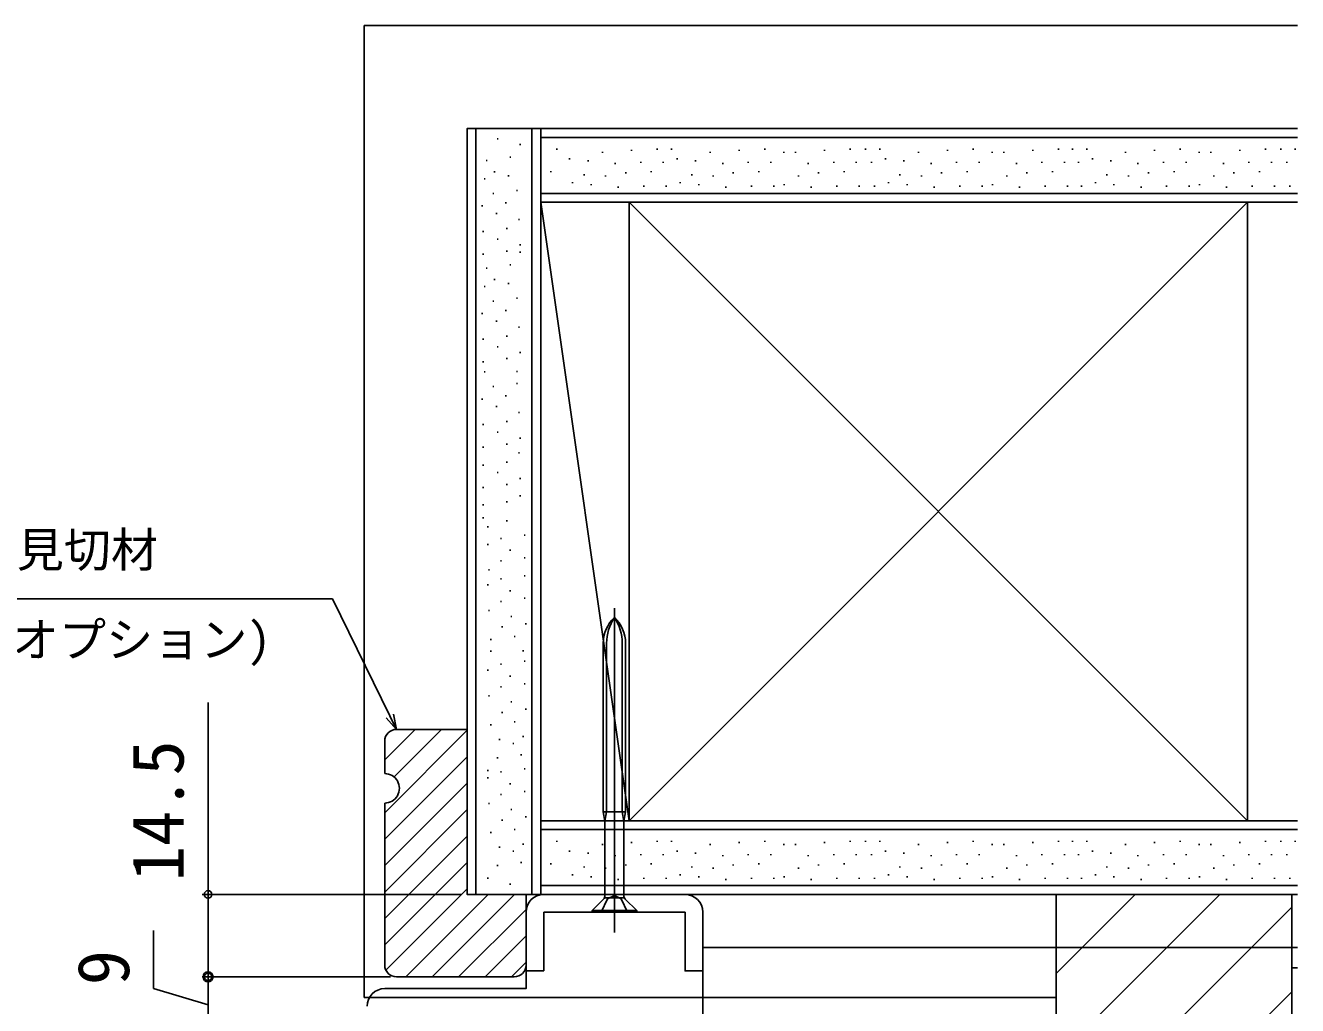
# Model space of a CAD drawing. Units: millimetres, scale not verified. Extents: x -525 to 525, y -804 to 800.
# Drawn here: x 134.9 to 350.9, y 324.2 to 490.6 of the extents above; entities that cross this region are included whole.
import ezdxf
from ezdxf.enums import TextEntityAlignment as Align

# ---------------------------------------------------------------- set-up
doc = ezdxf.new("R2010")
doc.units = ezdxf.units.MM
doc.header["$LTSCALE"] = 4
for name, color, linetype in [('0-2_YKK_11', 7, 'Continuous'), ('0-3_YKK_12', 2, 'Continuous'), ('0-4_YKK_13', 4, 'Continuous'), ('0-5_YKK_D', 6, 'Continuous'), ('0-7_YSS_K', 3, 'Continuous')]:
    doc.layers.add(name, color=color, linetype=linetype)
doc.styles.add('ＭＳ ゴシック', font='')
doc.styles.get('ＭＳ ゴシック').set_extended_font_data('MS Gothic')

msp = doc.modelspace()

# ---------------------------------------------------------------- linework, layer by layer
at = {"layer": '0-2_YKK_11'}
for p, q in [((197.87, 371.087), (209.87, 371.087)), ((195.87, 363.587), (195.87, 369.087)), ((195.87, 358.587), (195.87, 331.087)), ((195.87, 331.087), (195.87, 358.587)), ((217.87, 329.087), (197.87, 329.087))]:
    msp.add_line(p, q, dxfattribs=at)
msp.add_lwpolyline([(209.87, 371.087), (209.87, 343.087), (219.87, 343.087), (219.87, 331.087)], dxfattribs=at)
for centre, radius, start, end in [((197.87, 369.087), 2, 90.00001, 179.99999), ((195.87, 361.087), 2.5, 269.99999, 90.00001), ((197.87, 331.087), 2, 180.00001, 269.99999), ((217.87, 331.087), 2, 270.00001, 359.99999)]:
    msp.add_arc(centre, radius, start, end, dxfattribs=at)
at = {"layer": '0-3_YKK_12'}
for p, q in [((195.87, 365.924), (201.033, 371.087)), ((195.87, 356.944), (209.87, 370.944)), ((197.456, 363.02), (205.523, 371.087)), ((195.87, 352.454), (209.87, 366.454)), ((195.87, 347.964), (209.87, 361.964)), ((195.87, 343.473), (209.87, 357.473)), ((195.87, 338.983), (209.87, 352.983)), ((195.87, 334.493), (209.87, 348.493)), ((196.074, 330.207), (209.87, 344.003)), ((199.444, 329.087), (213.444, 343.087)), ((203.934, 329.087), (217.934, 343.087)), ((208.424, 329.087), (219.87, 340.533)), ((212.915, 329.087), (219.87, 336.043)), ((217.405, 329.087), (219.87, 331.552))]:
    msp.add_line(p, q, dxfattribs=at)
at = {"layer": '0-4_YKK_13'}
for p, q in [((234.87, 391.685), (234.87, 336.625)), ((232.97, 385.706), (232.97, 357.087)), ((233.545, 385.706), (233.545, 357.087)), ((236.195, 385.706), (236.195, 357.087)), ((236.77, 385.706), (236.77, 357.087)), ((236.77, 357.087), (232.97, 357.087)), ((236.483, 355.487), (236.195, 357.087)), ((236.483, 355.487), (236.77, 357.087)), ((233.258, 342.856), (233.258, 355.487)), ((236.483, 342.856), (236.483, 355.487)), ((246.87, 343.087), (222.87, 343.087)), ((233.023, 342.29), (231.07, 340.337)), ((233.725, 342.303), (232.62, 340.087)), ((233.258, 342.524), (236.483, 342.524)), ((233.725, 342.303), (234.87, 342.912)), ((236.015, 342.303), (234.87, 342.912)), ((236.015, 342.303), (237.12, 340.087)), ((236.717, 342.29), (238.67, 340.337)), ((246.87, 340.087), (222.87, 340.087)), ((222.87, 330.087), (222.87, 340.087)), ((231.07, 340.087), (231.07, 340.337)), ((238.67, 340.337), (231.07, 340.337)), ((249.87, 309.587), (249.87, 340.087))]:
    msp.add_line(p, q, dxfattribs=at)
for points in [[(233.545, 357.087), (233.258, 355.487), (232.97, 357.087)], [(222.87, 330.087), (219.87, 330.087), (219.87, 340.087)], [(238.67, 340.337), (238.67, 340.087), (231.07, 340.087)], [(249.87, 330.087), (246.87, 330.087), (246.87, 340.087)], [(219.87, 330.087), (219.87, 327.087), (195.87, 327.087)]]:
    msp.add_lwpolyline(points, dxfattribs=at)
for centre, radius, start, end in [((238.97, 385.706), 6, 133.10467, 180), ((241.449, 385.706), 7.904, 146.3423, 180), ((230.77, 385.706), 6, 0, 46.89533), ((228.291, 385.706), 7.904, 0, 33.6577), ((222.87, 340.087), 3, 90, 180), ((232.458, 342.856), 0.8, 315, 0), ((237.283, 342.856), 0.8, 180, 225), ((246.87, 340.087), 3, 0, 90), ((195.87, 324.087), 3, 90, 180)]:
    msp.add_arc(centre, radius, start, end, dxfattribs=at)
at = {"layer": '0-5_YKK_D'}
for p, q in [((208.87, 343.087), (164.87, 343.087)), ((192.87, 329.087), (164.87, 329.087)), ((196.87, 329.087), (164.87, 329.087)), ((165.87, 319.587), (165.87, 329.087))]:
    msp.add_line(p, q, dxfattribs=at)
for points in [[(197.87, 371.087), (196.746, 373.376), (186.997, 393.236), (85.265, 393.236)], [(165.87, 329.087), (165.87, 343.087), (165.87, 375.637)], [(197.36, 373.677), (197.87, 371.087), (196.133, 373.075)], [(165.87, 324.337), (156.62, 327.112), (156.62, 336.93)]]:
    msp.add_lwpolyline(points, dxfattribs=at)
for centre, radius in [((165.87, 343.087), 0.637), ((165.87, 329.087), 0.85), ((165.87, 329.087), 0.637)]:
    msp.add_circle(centre, radius, dxfattribs=at)
at = {"layer": '0-7_YSS_K'}
for p, q in [((192.37, 325.587), (192.37, 490.587)), ((192.37, 490.587), (350.87, 490.587)), ((211.37, 343.087), (211.37, 473.087)), ((220.87, 343.087), (220.87, 473.087)), ((214.951, 471.366), (215.151, 471.366)), ((222.37, 471.587), (350.87, 471.587)), ((218.764, 470.357), (218.964, 470.357)), ((225.1, 469.481), (225.1, 469.681)), ((232.862, 468.952), (232.862, 469.152)), ((237.796, 469.288), (237.796, 469.488)), ((242.139, 469.481), (242.139, 469.681)), ((244.586, 469.481), (244.586, 469.681)), ((251.137, 468.952), (251.137, 469.152)), ((256.072, 469.288), (256.072, 469.488)), ((260.415, 469.481), (260.415, 469.681)), ((263.632, 468.952), (263.632, 469.152)), ((265.631, 468.952), (265.631, 469.152)), ((270.565, 469.288), (270.565, 469.488)), ((274.909, 469.481), (274.909, 469.681)), ((277.508, 469.481), (277.508, 469.681)), ((279.954, 469.481), (279.954, 469.681)), ((286.506, 468.952), (286.506, 469.152)), ((291.44, 469.288), (291.44, 469.488)), ((295.784, 469.481), (295.784, 469.681)), ((299, 468.952), (299, 469.152)), ((301, 468.952), (301, 469.152)), ((305.934, 469.288), (305.934, 469.488)), ((310.277, 469.481), (310.277, 469.681)), ((312.648, 469.481), (312.648, 469.681)), ((315.094, 469.481), (315.094, 469.681)), ((321.646, 468.952), (321.646, 469.152)), ((326.58, 469.288), (326.58, 469.488)), ((330.923, 469.481), (330.923, 469.681)), ((334.14, 468.952), (334.14, 469.152)), ((336.14, 468.952), (336.14, 469.152)), ((341.074, 469.288), (341.074, 469.488)), ((345.417, 469.481), (345.417, 469.681)), ((348.008, 469.481), (348.008, 469.681)), ((350.454, 469.481), (350.454, 469.681)), ((213.09, 467.68), (213.29, 467.68)), ((217.114, 468.202), (217.314, 468.202)), ((227.255, 467.831), (227.255, 468.031)), ((230.395, 467.494), (230.395, 467.694)), ((234.992, 467.046), (234.992, 467.246)), ((239.336, 467.238), (239.336, 467.438)), ((243.159, 467.238), (243.159, 467.438)), ((245.53, 467.831), (245.53, 468.031)), ((248.67, 467.494), (248.67, 467.694)), ((253.268, 467.046), (253.268, 467.246)), ((257.611, 467.238), (257.611, 467.438)), ((261.434, 467.238), (261.434, 467.438)), ((267.762, 467.046), (267.762, 467.246)), ((272.105, 467.238), (272.105, 467.438)), ((275.928, 467.238), (275.928, 467.438)), ((278.527, 467.238), (278.527, 467.438)), ((280.899, 467.831), (280.899, 468.031)), ((284.039, 467.494), (284.039, 467.694)), ((288.637, 467.046), (288.637, 467.246)), ((292.98, 467.238), (292.98, 467.438)), ((296.803, 467.238), (296.803, 467.438)), ((303.13, 467.046), (303.13, 467.246)), ((307.474, 467.238), (307.474, 467.438)), ((311.297, 467.238), (311.297, 467.438)), ((313.667, 467.238), (313.667, 467.438)), ((316.039, 467.831), (316.039, 468.031)), ((319.179, 467.494), (319.179, 467.694)), ((323.777, 467.046), (323.777, 467.246)), ((328.12, 467.238), (328.12, 467.438)), ((331.943, 467.238), (331.943, 467.438)), ((338.27, 467.046), (338.27, 467.246)), ((342.614, 467.238), (342.614, 467.438)), ((346.436, 467.238), (346.436, 467.438)), ((349.027, 467.238), (349.027, 467.438)), ((212.753, 464.54), (212.953, 464.54)), ((214.422, 465.735), (214.622, 465.735)), ((216.777, 465.062), (216.977, 465.062)), ((224.091, 465.668), (224.091, 465.868)), ((229.722, 465.139), (229.722, 465.339)), ((233.384, 464.928), (233.384, 465.128)), ((236.787, 465.476), (236.787, 465.676)), ((241.13, 465.668), (241.13, 465.868)), ((247.997, 465.139), (247.997, 465.339)), ((251.66, 464.928), (251.66, 465.128)), ((255.062, 465.476), (255.062, 465.676)), ((259.406, 465.668), (259.406, 465.868)), ((266.154, 464.928), (266.154, 465.128)), ((269.556, 465.476), (269.556, 465.676)), ((273.899, 465.668), (273.899, 465.868)), ((283.366, 465.139), (283.366, 465.339)), ((287.029, 464.928), (287.029, 465.128)), ((290.431, 465.476), (290.431, 465.676)), ((294.774, 465.668), (294.774, 465.868)), ((301.522, 464.928), (301.522, 465.128)), ((304.925, 465.476), (304.925, 465.676)), ((309.268, 465.668), (309.268, 465.868)), ((318.506, 465.139), (318.506, 465.339)), ((322.168, 464.928), (322.168, 465.128)), ((325.571, 465.476), (325.571, 465.676)), ((329.914, 465.668), (329.914, 465.868)), ((336.662, 464.928), (336.662, 465.128)), ((340.065, 465.476), (340.065, 465.676)), ((344.408, 465.668), (344.408, 465.868)), ((218.235, 462.595), (218.435, 462.595)), ((227.777, 463.806), (227.777, 464.006)), ((230.917, 463.47), (230.917, 463.67)), ((235.515, 463.021), (235.515, 463.221)), ((239.858, 463.214), (239.858, 463.414)), ((243.681, 463.214), (243.681, 463.414)), ((246.053, 463.806), (246.053, 464.006)), ((249.193, 463.47), (249.193, 463.67)), ((253.791, 463.021), (253.791, 463.221)), ((258.134, 463.214), (258.134, 463.414)), ((261.957, 463.214), (261.957, 463.414)), ((263.686, 463.47), (263.686, 463.67)), ((268.284, 463.021), (268.284, 463.221)), ((272.628, 463.214), (272.628, 463.414)), ((276.451, 463.214), (276.451, 463.414)), ((279.05, 463.214), (279.05, 463.414)), ((281.421, 463.806), (281.421, 464.006)), ((284.561, 463.47), (284.561, 463.67)), ((289.159, 463.021), (289.159, 463.221)), ((293.503, 463.214), (293.503, 463.414)), ((297.326, 463.214), (297.326, 463.414)), ((299.055, 463.47), (299.055, 463.67)), ((303.653, 463.021), (303.653, 463.221)), ((307.996, 463.214), (307.996, 463.414)), ((311.819, 463.214), (311.819, 463.414)), ((314.19, 463.214), (314.19, 463.414)), ((316.561, 463.806), (316.561, 464.006)), ((319.701, 463.47), (319.701, 463.67)), ((324.299, 463.021), (324.299, 463.221)), ((328.642, 463.214), (328.642, 463.414)), ((332.465, 463.214), (332.465, 463.414)), ((334.195, 463.47), (334.195, 463.67)), ((338.793, 463.021), (338.793, 463.221)), ((343.136, 463.214), (343.136, 463.414)), ((346.959, 463.214), (346.959, 463.414)), ((349.55, 463.214), (349.55, 463.414)), ((214.211, 462.073), (214.411, 462.073)), ((216.329, 460.465), (216.529, 460.465)), ((222.37, 462.087), (350.87, 462.087)), ((222.37, 460.587), (237.37, 355.587)), ((237.37, 460.587), (342.37, 355.587)), ((237.37, 355.587), (342.37, 460.587)), ((212.305, 459.942), (212.505, 459.942)), ((214.759, 458.67), (214.959, 458.67)), ((216.521, 456.121), (216.721, 456.121)), ((218.572, 457.661), (218.772, 457.661)), ((212.497, 455.599), (212.697, 455.599)), ((214.951, 454.327), (215.151, 454.327)), ((212.497, 451.776), (212.697, 451.776)), ((216.521, 452.298), (216.721, 452.298)), ((218.764, 453.318), (218.964, 453.318)), ((218.764, 452.082), (218.964, 452.082)), ((213.09, 449.404), (213.29, 449.404)), ((217.114, 449.927), (217.314, 449.927)), ((214.422, 447.46), (214.622, 447.46)), ((212.753, 446.264), (212.953, 446.264)), ((216.777, 446.787), (216.977, 446.787)), ((214.211, 443.797), (214.411, 443.797)), ((218.235, 444.32), (218.435, 444.32)), ((212.305, 441.666), (212.505, 441.666)), ((216.329, 442.189), (216.529, 442.189)), ((214.759, 440.395), (214.959, 440.395)), ((218.572, 439.386), (218.772, 439.386)), ((212.497, 437.323), (212.697, 437.323)), ((216.521, 437.846), (216.721, 437.846)), ((214.951, 436.052), (215.151, 436.052)), ((218.764, 435.042), (218.964, 435.042)), ((212.497, 433.5), (212.697, 433.5)), ((216.521, 434.023), (216.721, 434.023)), ((212.753, 431.771), (212.953, 431.771)), ((218.235, 431.825), (218.435, 431.825)), ((214.211, 429.303), (214.411, 429.303)), ((216.329, 427.695), (216.529, 427.695)), ((218.235, 429.826), (218.435, 429.826)), ((212.305, 427.173), (212.505, 427.173)), ((214.759, 425.901), (214.959, 425.901)), ((218.572, 424.892), (218.772, 424.892)), ((212.497, 422.829), (212.697, 422.829)), ((214.951, 421.558), (215.151, 421.558)), ((216.521, 423.352), (216.721, 423.352)), ((216.521, 419.529), (216.721, 419.529)), ((218.764, 420.549), (218.964, 420.549)), ((212.497, 419.007), (212.697, 419.007)), ((218.572, 418.016), (218.772, 418.016)), ((212.497, 415.953), (212.697, 415.953)), ((216.521, 416.476), (216.721, 416.476)), ((214.951, 414.682), (215.151, 414.682)), ((216.521, 412.653), (216.721, 412.653)), ((218.764, 413.672), (218.964, 413.672)), ((212.497, 412.13), (212.697, 412.13)), ((218.764, 410.726), (218.964, 410.726)), ((212.497, 409.184), (212.697, 409.184)), ((216.521, 409.706), (216.721, 409.706)), ((212.497, 406.99), (212.697, 406.99)), ((216.521, 406.468), (216.721, 406.468)), ((213.476, 405.448), (213.276, 405.448)), ((219.743, 404.043), (219.543, 404.043)), ((213.476, 402.501), (213.276, 402.501)), ((215.719, 403.521), (215.519, 403.521)), ((215.719, 399.698), (215.519, 399.698)), ((217.289, 401.492), (217.089, 401.492)), ((219.743, 400.22), (219.543, 400.22)), ((213.669, 398.158), (213.469, 398.158)), ((213.476, 395.625), (213.276, 395.625)), ((215.719, 396.645), (215.519, 396.645)), ((219.743, 397.167), (219.543, 397.167)), ((217.289, 394.616), (217.089, 394.616)), ((219.743, 393.344), (219.543, 393.344)), ((213.669, 391.282), (213.469, 391.282)), ((215.719, 392.822), (215.519, 392.822)), ((217.482, 390.273), (217.282, 390.273)), ((219.936, 389.001), (219.736, 389.001)), ((215.912, 388.478), (215.712, 388.478)), ((218.029, 386.87), (217.829, 386.87)), ((214.005, 386.348), (213.805, 386.348)), ((214.005, 384.348), (213.805, 384.348)), ((219.487, 384.403), (219.287, 384.403)), ((219.743, 382.674), (219.543, 382.674)), ((213.476, 381.132), (213.276, 381.132)), ((215.719, 382.151), (215.519, 382.151)), ((215.719, 378.328), (215.519, 378.328)), ((217.289, 380.122), (217.089, 380.122)), ((219.743, 378.851), (219.543, 378.851)), ((213.669, 376.788), (213.469, 376.788)), ((215.912, 373.985), (215.712, 373.985)), ((217.482, 375.779), (217.282, 375.779)), ((219.936, 374.507), (219.736, 374.507)), ((214.005, 371.854), (213.805, 371.854)), ((218.029, 372.377), (217.829, 372.377)), ((215.463, 369.387), (215.263, 369.387)), ((219.487, 369.91), (219.287, 369.91)), ((217.818, 368.714), (217.618, 368.714)), ((215.127, 366.247), (214.927, 366.247)), ((219.151, 366.77), (218.951, 366.77)), ((213.476, 364.092), (213.276, 364.092)), ((215.719, 363.875), (215.519, 363.875)), ((219.743, 364.398), (219.543, 364.398)), ((213.476, 362.856), (213.276, 362.856)), ((217.289, 361.847), (217.089, 361.847)), ((215.719, 360.053), (215.519, 360.053)), ((219.743, 360.575), (219.543, 360.575)), ((213.669, 358.513), (213.469, 358.513)), ((217.482, 357.504), (217.282, 357.504)), ((215.912, 355.709), (215.712, 355.709)), ((219.936, 356.232), (219.736, 356.232)), ((214.005, 353.579), (213.805, 353.579)), ((218.029, 354.101), (217.829, 354.101)), ((222.37, 354.087), (350.87, 354.087)), ((225.1, 351.981), (225.1, 352.181)), ((242.139, 351.981), (242.139, 352.181)), ((244.586, 351.981), (244.586, 352.181)), ((260.415, 351.981), (260.415, 352.181)), ((274.909, 351.981), (274.909, 352.181)), ((277.508, 351.981), (277.508, 352.181)), ((279.954, 351.981), (279.954, 352.181)), ((295.784, 351.981), (295.784, 352.181)), ((310.277, 351.981), (310.277, 352.181)), ((312.648, 351.981), (312.648, 352.181)), ((315.094, 351.981), (315.094, 352.181)), ((330.923, 351.981), (330.923, 352.181)), ((345.417, 351.981), (345.417, 352.181)), ((348.008, 351.981), (348.008, 352.181)), ((350.454, 351.981), (350.454, 352.181)), ((215.463, 351.111), (215.263, 351.111)), ((217.818, 350.439), (217.618, 350.439)), ((219.487, 351.634), (219.287, 351.634)), ((227.255, 350.331), (227.255, 350.531)), ((230.395, 349.994), (230.395, 350.194)), ((232.862, 351.452), (232.862, 351.652)), ((237.796, 351.788), (237.796, 351.988)), ((239.336, 349.738), (239.336, 349.938)), ((243.159, 349.738), (243.159, 349.938)), ((245.53, 350.331), (245.53, 350.531)), ((248.67, 349.994), (248.67, 350.194)), ((251.137, 351.452), (251.137, 351.652)), ((256.072, 351.788), (256.072, 351.988)), ((257.611, 349.738), (257.611, 349.938)), ((261.434, 349.738), (261.434, 349.938)), ((263.632, 351.452), (263.632, 351.652)), ((265.631, 351.452), (265.631, 351.652)), ((270.565, 351.788), (270.565, 351.988)), ((272.105, 349.738), (272.105, 349.938)), ((275.928, 349.738), (275.928, 349.938)), ((278.527, 349.738), (278.527, 349.938)), ((280.899, 350.331), (280.899, 350.531)), ((284.039, 349.994), (284.039, 350.194)), ((286.506, 351.452), (286.506, 351.652)), ((291.44, 351.788), (291.44, 351.988)), ((292.98, 349.738), (292.98, 349.938)), ((296.803, 349.738), (296.803, 349.938)), ((299, 351.452), (299, 351.652)), ((301, 351.452), (301, 351.652)), ((305.934, 351.788), (305.934, 351.988)), ((307.474, 349.738), (307.474, 349.938)), ((311.297, 349.738), (311.297, 349.938)), ((313.667, 349.738), (313.667, 349.938)), ((316.039, 350.331), (316.039, 350.531)), ((319.179, 349.994), (319.179, 350.194)), ((321.646, 351.452), (321.646, 351.652)), ((326.58, 351.788), (326.58, 351.988)), ((328.12, 349.738), (328.12, 349.938)), ((331.943, 349.738), (331.943, 349.938)), ((334.14, 351.452), (334.14, 351.652)), ((336.14, 351.452), (336.14, 351.652)), ((341.074, 351.788), (341.074, 351.988)), ((342.614, 349.738), (342.614, 349.938)), ((346.436, 349.738), (346.436, 349.938)), ((349.027, 349.738), (349.027, 349.938)), ((215.127, 347.971), (214.927, 347.971)), ((219.151, 348.494), (218.951, 348.494)), ((224.091, 348.168), (224.091, 348.368)), ((229.722, 347.639), (229.722, 347.839)), ((234.992, 349.546), (234.992, 349.746)), ((236.787, 347.976), (236.787, 348.176)), ((241.13, 348.168), (241.13, 348.368)), ((247.997, 347.639), (247.997, 347.839)), ((253.268, 349.546), (253.268, 349.746)), ((255.062, 347.976), (255.062, 348.176)), ((259.406, 348.168), (259.406, 348.368)), ((267.762, 349.546), (267.762, 349.746)), ((269.556, 347.976), (269.556, 348.176)), ((273.899, 348.168), (273.899, 348.368)), ((283.366, 347.639), (283.366, 347.839)), ((288.637, 349.546), (288.637, 349.746)), ((290.431, 347.976), (290.431, 348.176)), ((294.774, 348.168), (294.774, 348.368)), ((303.13, 349.546), (303.13, 349.746)), ((304.925, 347.976), (304.925, 348.176)), ((309.268, 348.168), (309.268, 348.368)), ((318.506, 347.639), (318.506, 347.839)), ((323.777, 349.546), (323.777, 349.746)), ((325.571, 347.976), (325.571, 348.176)), ((329.914, 348.168), (329.914, 348.368)), ((338.27, 349.546), (338.27, 349.746)), ((340.065, 347.976), (340.065, 348.176)), ((344.408, 348.168), (344.408, 348.368)), ((213.476, 345.817), (213.276, 345.817)), ((227.777, 346.306), (227.777, 346.506)), ((230.917, 345.97), (230.917, 346.17)), ((233.384, 347.428), (233.384, 347.628)), ((235.515, 345.521), (235.515, 345.721)), ((239.858, 345.714), (239.858, 345.914)), ((243.681, 345.714), (243.681, 345.914)), ((246.053, 346.306), (246.053, 346.506)), ((249.193, 345.97), (249.193, 346.17)), ((251.66, 347.428), (251.66, 347.628)), ((253.791, 345.521), (253.791, 345.721)), ((258.134, 345.714), (258.134, 345.914)), ((261.957, 345.714), (261.957, 345.914)), ((263.686, 345.97), (263.686, 346.17)), ((266.154, 347.428), (266.154, 347.628)), ((268.284, 345.521), (268.284, 345.721)), ((272.628, 345.714), (272.628, 345.914)), ((276.451, 345.714), (276.451, 345.914)), ((279.05, 345.714), (279.05, 345.914)), ((281.421, 346.306), (281.421, 346.506)), ((284.561, 345.97), (284.561, 346.17)), ((287.029, 347.428), (287.029, 347.628)), ((289.159, 345.521), (289.159, 345.721)), ((293.503, 345.714), (293.503, 345.914)), ((297.326, 345.714), (297.326, 345.914)), ((299.055, 345.97), (299.055, 346.17)), ((301.522, 347.428), (301.522, 347.628)), ((303.653, 345.521), (303.653, 345.721)), ((307.996, 345.714), (307.996, 345.914)), ((311.819, 345.714), (311.819, 345.914)), ((314.19, 345.714), (314.19, 345.914)), ((316.561, 346.306), (316.561, 346.506)), ((319.701, 345.97), (319.701, 346.17)), ((322.168, 347.428), (322.168, 347.628)), ((324.299, 345.521), (324.299, 345.721)), ((328.642, 345.714), (328.642, 345.914)), ((332.465, 345.714), (332.465, 345.914)), ((334.195, 345.97), (334.195, 346.17)), ((336.662, 347.428), (336.662, 347.628)), ((338.793, 345.521), (338.793, 345.721)), ((343.136, 345.714), (343.136, 345.914)), ((346.959, 345.714), (346.959, 345.914)), ((349.55, 345.714), (349.55, 345.914)), ((217.289, 344.808), (217.089, 344.808)), ((222.37, 344.587), (350.87, 344.587)), ((309.87, 343.087), (309.87, 205.587)), ((309.87, 329.643), (323.314, 343.087)), ((309.87, 315.275), (337.683, 343.087)), ((349.87, 343.087), (349.87, 205.587)), ((309.87, 300.906), (349.87, 340.906)), ((249.87, 334.083), (350.87, 334.083)), ((349.87, 330.587), (350.87, 330.587)), ((309.87, 286.538), (349.87, 326.538)), ((309.87, 325.587), (192.37, 325.587))]:
    msp.add_line(p, q, dxfattribs=at)
for points in [[(222.37, 343.087), (209.87, 343.087), (209.87, 473.087), (222.37, 473.087)], [(209.87, 343.087), (222.37, 343.087), (222.37, 473.087), (209.87, 473.087)], [(237.37, 355.587), (222.37, 355.587), (222.37, 460.587), (237.37, 460.587)], [(342.37, 355.587), (237.37, 355.587), (237.37, 460.587), (342.37, 460.587)]]:
    msp.add_lwpolyline(points, close=True, dxfattribs=at)
for points in [[(350.87, 460.587), (222.37, 460.587), (222.37, 473.087), (350.87, 473.087)], [(350.87, 343.087), (222.37, 343.087), (222.37, 355.587), (350.87, 355.587)]]:
    msp.add_lwpolyline(points, dxfattribs=at)

# ---------------------------------------------------------------- texts
at = {"layer": '0-5_YKK_D', "style": 'ＭＳ ゴシック'}
for s, p in [('クロス納め用見切材', (85.39, 396.886)), ('(オプション)', (128.571, 381.644))]:
    msp.add_text(s, height=5.865, dxfattribs=at).set_placement(p, align=Align.BOTTOM_LEFT)
for s, p in [('14.5', (164.37, 345.296)), ('9', (155.12, 327.657))]:
    msp.add_text(s, height=8.798, rotation=90, dxfattribs=at).set_placement(p, align=Align.BOTTOM_LEFT)

doc.saveas('drawing.dxf')
